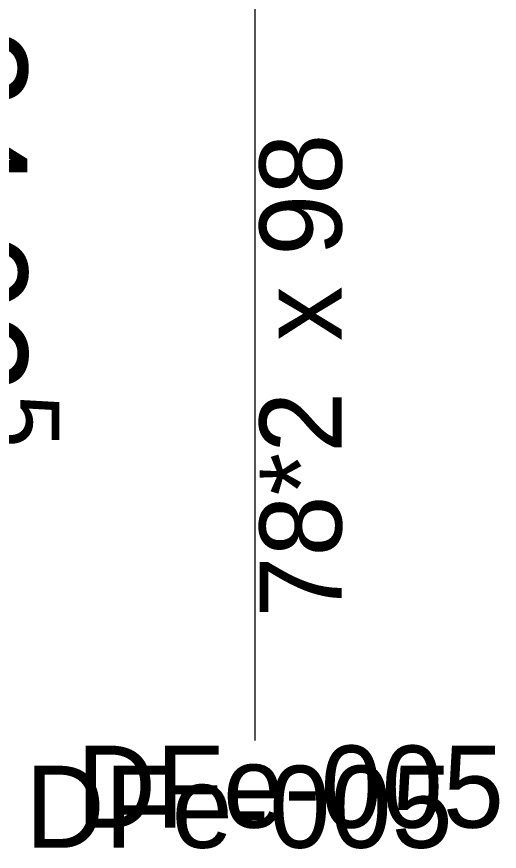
# Model space of a CAD drawing. Header units: metres. Extents: x -208 to 1512, y -277 to 123.
# Drawn here: x 3.026 to 4.789, y -19.103 to -16.052 of the extents above; entities that cross this region are included whole.
import ezdxf

# ---------------------------------------------------------------- set-up
doc = ezdxf.new("R2010")
doc.units = ezdxf.units.M
doc.header["$MEASUREMENT"] = 0
doc.layers.add('325 Dachfenster', color=7, linetype='Continuous')
doc.layers.add('940 Einreichplan Bemaßung.x', color=7, linetype='Continuous')
doc.styles.add('ERSTELLTER_STIL_4', font='')
doc.styles.get('ERSTELLTER_STIL_4').set_extended_font_data('Eurostile')
doc.dimstyles.new('ERSTELLTER_STIL__3', dxfattribs={"dimtxt": 0.4, "dimasz": 0.304, "dimexe": 0.18, "dimexo": 0.0625, "dimgap": 0, "dimtad": 1, "dimzin": 0, "dimdsep": 46, "dimtxsty": 'ERSTELLTER_STIL_4', "dimblk": 'ARROWHEAD_6', "dimblk1": 'ARROWHEAD_6', "dimblk2": 'ARROWHEAD_6', "dimcen": 0.09, "dimse1": 1, "dimse2": 1, "dimclrd": 256, "dimclre": 256, "dimclrt": 256, "dimazin": 0, "dimtfac": 1, "dimtdec": 4, "dimtmove": 0, "dimatfit": 3, "dimfxl": 1, "dimtolj": 1, "dimtzin": 0, "dimarcsym": 0})

# ---------------------------------------------------------------- blocks, each defined once
blk = doc.blocks.new('*D541')
at = {"layer": '940 Einreichplan Bemaßung.x', "color": 1, "linetype": 'Continuous', "lineweight": 13, "true_color": 0xfb0106}
for p, q in [((2.5163, 0.2417), (2.5164, 0.0017)), ((2.6766, -0.1582), (2.3563, 0.1616)), ((2.2164, 0.0015), (2.8164, 0.0019)), ((2.5164, 0.0017), (2.54, -34.0252)), ((2.3798, -33.8653), (2.7001, -34.1851)), ((2.24, -34.0254), (2.84, -34.025)), ((2.54, -34.0252), (2.5401, -34.2652))]:
    blk.add_line(p, q, dxfattribs=at)
at = {"layer": '940 Einreichplan Bemaßung.x', "color": 1, "lineweight": 13, "true_color": 0xfb0106, "insert": (2.5468, -16.0936), "char_height": 0.4, "attachment_point": 7, "rotation": 270.0396, "style": 'ERSTELLTER_STIL_4'}
blk.add_mtext('\\A1;{\\pql;\\fEurostile|b0|i0|c0|p0;\\W1.000000;34,02\\fEurostile|b0|i0|c0|p0;\\W1.000000;\\A1{\\H.66x;\\S5^  ;}}', dxfattribs=at)
blk = doc.blocks.new('ARROWHEAD_6')
at = {"color": 0, "linetype": 'Continuous', "lineweight": 0}
for p, q in [((-0.5, -0.5), (0.5, 0.5)), ((0, 0), (-1, 0))]:
    blk.add_line(p, q, dxfattribs=at)
blk = doc.blocks.new('DF Marker 27[473]_4', base_point=(4.0847, -22.8677))
at = {"layer": '325 Dachfenster', "color": 7, "lineweight": 13, "insert": (3.2447, -19.0208), "char_height": 0.3, "attachment_point": 7, "style": 'ERSTELLTER_STIL_4'}
blk.add_mtext('\\A1;{\\pql;\\pt0;\\fEurostile|b0|i0|c0|p0;\\W1.000000;DFe-005\\fEurostile|b0|i0|c0|p0;\\W1.000000;\\fEurostile|b0|i0|c0|p0;\\W1.000000;\\fEurostile|b0|i0|c0|p0;\\W1.000000;}', dxfattribs=at)
blk = doc.blocks.new('VELUX SlopeRoofBundle[12]_4')
at = {"layer": '325 Dachfenster', "color": 7, "lineweight": 13}
blk.add_blockref('DF Marker 27[473]_4', (4.0847, -22.8677), dxfattribs=at)
at = {"layer": '325 Dachfenster', "linetype": 'Continuous', "lineweight": 0, "insert": (3.2447, -19.0208), "char_height": 0.3, "attachment_point": 7, "style": 'ERSTELLTER_STIL_4'}
blk.add_mtext('\\A1;{\\pql;\\pt0;\\fEurostile|b0|i0|c0|p0;\\C7;\\W1.000000;DFe-005\\fEurostile|b0|i0|c0|p0;\\W1.000000;\\fEurostile|b0|i0|c0|p0;\\W1.000000;\\fEurostile|b0|i0|c0|p0;\\W1.000000;}', dxfattribs=at)
blk = doc.blocks.new('Dachfläche_24_4', base_point=(4.5561, -22.1008))
at = {"layer": '325 Dachfenster', "linetype": 'Continuous', "lineweight": 0}
blk.add_blockref('VELUX SlopeRoofBundle[12]_4', (0, 0), dxfattribs=at)
blk = doc.blocks.new('DF Marker 27[480]_4', base_point=(3.8971, -14.9413))
at = {"layer": '325 Dachfenster', "color": 7, "linetype": 'Continuous', "lineweight": 13}
blk.add_line((3.8971, -18.6975), (3.8971, -13.0497), dxfattribs=at)
at = {"layer": '325 Dachfenster', "color": 7, "lineweight": 13, "insert": (4.3002, -18.2485), "char_height": 0.3, "attachment_point": 7, "rotation": 90, "style": 'ERSTELLTER_STIL_4'}
blk.add_mtext('\\A1;{\\pql;\\pt0;\\fEurostile|b0|i0|c0|p0;\\W1.000000;78*2\\fEurostile|b0|i0|c0|p0;\\W1.000000;\\A1{\\H.66x;\\S^  ;}\\fEurostile|b0|i0|c0|p0;\\W1.000000; x 98\\fEurostile|b0|i0|c0|p0;\\W1.000000;\\A1{\\H.66x;\\S^  ;}}', dxfattribs=at)
at = {"layer": '325 Dachfenster', "color": 7, "lineweight": 13, "insert": (3.0571, -19.0943), "char_height": 0.3, "attachment_point": 7, "style": 'ERSTELLTER_STIL_4'}
blk.add_mtext('\\A1;{\\pql;\\pt0;\\fEurostile|b0|i0|c0|p0;\\W1.000000;DFe-005\\fEurostile|b0|i0|c0|p0;\\W1.000000;\\fEurostile|b0|i0|c0|p0;\\W1.000000;\\fEurostile|b0|i0|c0|p0;\\W1.000000;}', dxfattribs=at)
blk = doc.blocks.new('VELUX SlopeRoofBundle[22]_4')
at = {"layer": '325 Dachfenster', "linetype": 'Continuous', "lineweight": 0}
blk.add_line((3.8971, -18.6975), (3.8971, -13.0497), dxfattribs=at)
at = {"layer": '325 Dachfenster', "color": 7, "lineweight": 13}
blk.add_blockref('DF Marker 27[480]_4', (3.8971, -14.9413), dxfattribs=at)
at = {"layer": '325 Dachfenster', "linetype": 'Continuous', "lineweight": 0, "insert": (4.3002, -18.2485), "char_height": 0.3, "attachment_point": 7, "rotation": 90, "style": 'ERSTELLTER_STIL_4'}
blk.add_mtext('\\A1;{\\pql;\\pt0;\\fEurostile|b0|i0|c0|p0;\\C7;\\W1.000000;78*2\\fEurostile|b0|i0|c0|p0;\\W1.000000;\\A1{\\H.66x;\\S^  ;}\\fEurostile|b0|i0|c0|p0;\\W1.000000; x 98\\fEurostile|b0|i0|c0|p0;\\W1.000000;\\A1{\\H.66x;\\S^  ;}}', dxfattribs=at)
at = {"layer": '325 Dachfenster', "linetype": 'Continuous', "lineweight": 0, "insert": (3.0571, -19.0943), "char_height": 0.3, "attachment_point": 7, "style": 'ERSTELLTER_STIL_4'}
blk.add_mtext('\\A1;{\\pql;\\pt0;\\fEurostile|b0|i0|c0|p0;\\C7;\\W1.000000;DFe-005\\fEurostile|b0|i0|c0|p0;\\W1.000000;\\fEurostile|b0|i0|c0|p0;\\W1.000000;\\fEurostile|b0|i0|c0|p0;\\W1.000000;}', dxfattribs=at)
blk = doc.blocks.new('Dachfläche_38_4', base_point=(5.1921, -14.8439))
at = {"layer": '325 Dachfenster', "linetype": 'Continuous', "lineweight": 0}
blk.add_blockref('VELUX SlopeRoofBundle[22]_4', (0, 0), dxfattribs=at)

msp = doc.modelspace()

# ---------------------------------------------------------------- block references
at = {"layer": '325 Dachfenster', "color": 7, "linetype": 'Continuous', "lineweight": 13, "true_color": 0xf4f4f4}
msp.add_blockref('Dachfläche_24_4', (4.5561, -22.1008), dxfattribs=at)

# ---------------------------------------------------------------- dimensions: what is measured, and where the dimension line sits
at = {"layer": '940 Einreichplan Bemaßung.x', "color": 1, "linetype": 'Continuous', "lineweight": 13, "true_color": 0xfb0106}
dim = msp.add_linear_dim(base=(2.54, -34.0252), p1=(0, 0), p2=(0.0665, -34.0269), angle=270.0396, dimstyle='ERSTELLTER_STIL__3', dxfattribs=at)
dim.commit()
dim.dimension.update_dxf_attribs({"geometry": '*D541', "text_midpoint": (2.8084, -17.3019), "dimtype": 160, "text_rotation": 270.0396})

# ---------------------------------------------------------------- next in the draw order: block references
at = {"layer": '325 Dachfenster', "color": 7, "linetype": 'Continuous', "lineweight": 13, "true_color": 0xf4f4f4}
msp.add_blockref('Dachfläche_38_4', (5.1921, -14.8439), dxfattribs=at)

doc.saveas('drawing.dxf')
